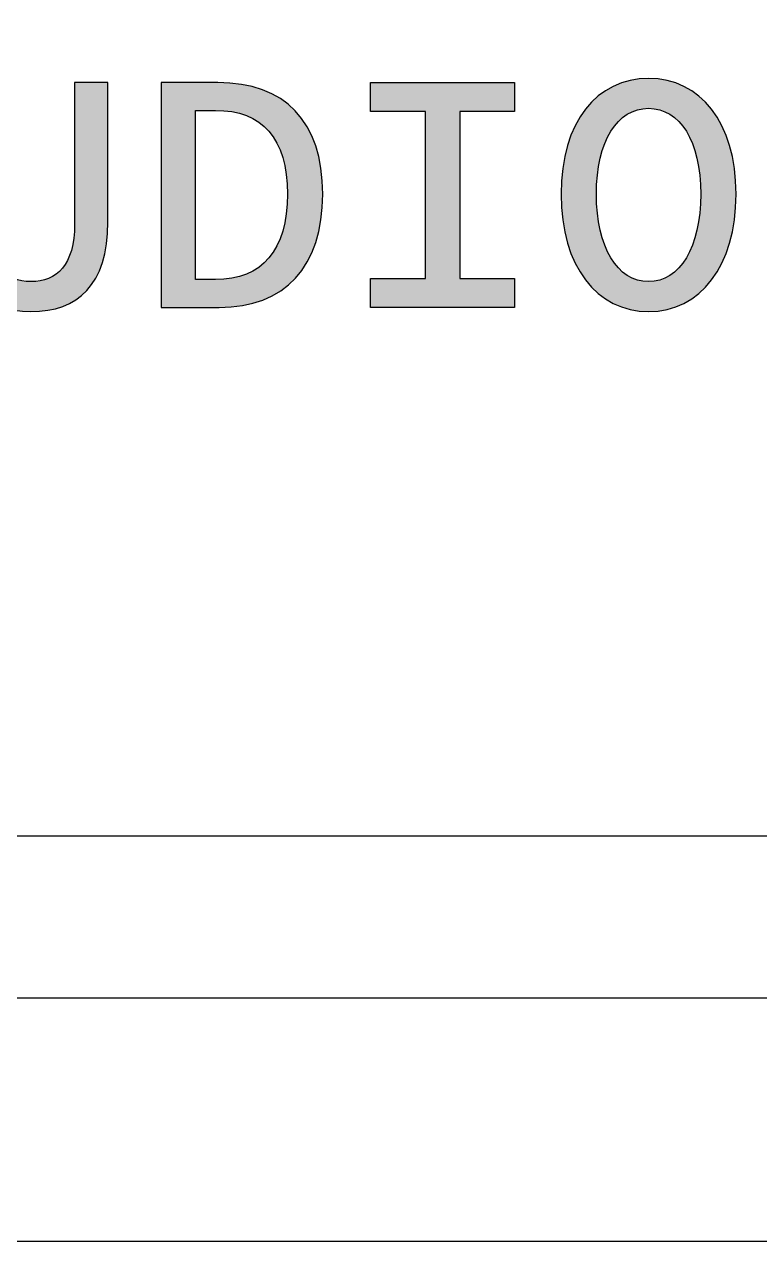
# Model space of a CAD drawing. Extents: x 2 to 177, y -204 to -3.
# Drawn here: x 33.95 to 43.02, y -127.82 to -112.82 of the extents above; entities that cross this region are included whole.
import ezdxf

# ---------------------------------------------------------------- set-up
doc = ezdxf.new("R2010")
doc.units = 0
doc.layers.add('LAYER_1', color=7, linetype='CONTINUOUS')

# ---------------------------------------------------------------- blocks, each defined once
blk = doc.blocks.new('BLOCK_3')
at = {"layer": 'LAYER_1', "color": 1}
blk.add_lwpolyline([(44.073, -124.815), (28.073, -124.815), (28.073, -122.815), (44.073, -122.815), (44.073, -124.815)], dxfattribs=at)
blk = doc.blocks.new('*U23')
at = {"layer": 'LAYER_1', "color": 7}
for points in [[(33.079, -115.25), (33.079, -113.533), (33.079, -115.264)], [(33.079, -115.264), (33.079, -113.533), (33.079, -113.533)], [(33.079, -115.264), (33.079, -113.533), (33.079, -115.286)], [(33.079, -115.286), (33.079, -113.533), (33.079, -113.533)], [(33.079, -115.286), (33.079, -113.533), (33.086, -115.413)], [(33.086, -115.413), (33.079, -113.533), (33.086, -113.533)], [(33.086, -115.413), (33.086, -113.533), (33.089, -115.457)], [(33.089, -115.457), (33.086, -113.533), (33.089, -113.533)], [(33.089, -115.457), (33.089, -113.533), (33.107, -115.58)], [(33.107, -115.58), (33.089, -113.533), (33.107, -113.533)], [(33.107, -115.58), (33.107, -113.533), (33.112, -115.612)], [(33.112, -115.612), (33.107, -113.533), (33.112, -113.533)], [(33.112, -115.612), (33.112, -113.533), (33.147, -115.751)], [(33.147, -115.751), (33.112, -113.533), (33.147, -113.533)], [(33.147, -115.751), (33.147, -113.533), (33.178, -115.83)], [(33.178, -115.83), (33.147, -113.533), (33.178, -113.533)], [(33.178, -115.83), (33.178, -113.533), (33.195, -115.875)], [(33.195, -115.875), (33.178, -113.533), (33.195, -113.533)], [(33.195, -115.875), (33.195, -113.533), (33.255, -115.983)], [(33.255, -115.983), (33.195, -113.533), (33.255, -113.533)], [(33.255, -115.983), (33.255, -113.533), (33.326, -116.077)], [(33.326, -116.077), (33.255, -113.533), (33.326, -113.533)], [(33.326, -116.077), (33.326, -113.533), (33.371, -116.121)], [(33.371, -116.121), (33.326, -113.533), (33.371, -113.533)], [(33.371, -116.121), (33.371, -113.533), (33.407, -116.157)], [(33.407, -116.157), (33.371, -113.533), (33.407, -113.533)], [(33.407, -116.157), (33.407, -113.533), (33.454, -116.19)], [(33.454, -116.19), (33.407, -113.533), (33.454, -113.533)], [(33.454, -116.19), (33.454, -113.533), (33.499, -116.222)], [(33.499, -116.222), (33.454, -113.533), (33.499, -113.533)], [(33.499, -116.222), (33.499, -113.533), (33.502, -116.224)], [(33.502, -116.224), (33.499, -113.533), (33.502, -113.533)], [(33.502, -116.224), (33.502, -113.533), (33.506, -116.226)], [(33.506, -116.226), (33.502, -113.533), (33.506, -113.534)], [(34.573, -116.218), (34.573, -113.533), (34.58, -116.213)], [(34.58, -116.213), (34.573, -113.533), (34.58, -113.533)], [(34.58, -116.213), (34.58, -113.533), (34.599, -116.2)], [(34.599, -116.2), (34.58, -113.533), (34.599, -113.533)], [(34.599, -116.2), (34.599, -113.533), (34.642, -116.171)], [(34.642, -116.171), (34.599, -113.533), (34.642, -113.533)], [(34.642, -116.171), (34.642, -113.533), (34.668, -116.147)], [(34.668, -116.147), (34.642, -113.533), (34.668, -113.533)], [(34.668, -116.147), (34.668, -113.533), (34.725, -116.094)], [(34.725, -116.094), (34.668, -113.533), (34.725, -113.533)], [(34.725, -116.094), (34.725, -113.533), (34.797, -116.003)], [(34.797, -116.003), (34.725, -113.533), (34.797, -113.533)], [(34.797, -116.003), (34.797, -113.533), (34.853, -115.906)], [(34.853, -115.906), (34.797, -113.533), (34.853, -113.533)], [(34.853, -115.906), (34.853, -113.533), (34.858, -115.898)], [(34.858, -115.898), (34.853, -113.533), (34.858, -113.533)], [(34.858, -115.898), (34.858, -113.533), (34.907, -115.777)], [(34.907, -115.777), (34.858, -113.533), (34.907, -113.533)], [(34.907, -115.777), (34.907, -113.533), (34.933, -115.685)], [(34.933, -115.685), (34.907, -113.533), (34.933, -113.533)], [(34.933, -115.685), (34.933, -113.533), (34.945, -115.641)], [(34.945, -115.641), (34.933, -113.533), (34.945, -113.533)], [(34.945, -115.641), (34.945, -113.533), (34.97, -115.49)], [(34.97, -115.49), (34.945, -113.533), (34.97, -113.533)], [(34.97, -115.49), (34.97, -113.533), (34.978, -115.371)], [(34.978, -115.371), (34.97, -113.533), (34.978, -113.533)], [(34.978, -115.371), (34.978, -113.533), (34.982, -115.322)], [(34.982, -115.322), (34.978, -113.533), (34.982, -113.533)], [(34.982, -115.322), (34.982, -113.533), (34.983, -115.277)], [(34.983, -115.277), (34.982, -113.533), (34.983, -113.534)], [(34.983, -115.277), (34.983, -113.534), (34.983, -115.255)], [(34.983, -115.255), (34.983, -113.534), (34.983, -113.534)], [(34.983, -115.255), (34.983, -113.534), (34.983, -115.25)], [(34.983, -115.25), (34.983, -113.534), (34.983, -113.534)], [(33.506, -116.226), (33.506, -115.275), (33.506, -116.226)], [(33.506, -116.226), (33.506, -115.275), (33.506, -115.279)], [(33.506, -116.226), (33.506, -115.279), (33.506, -116.226)], [(33.506, -116.226), (33.506, -115.279), (33.506, -115.293)], [(33.506, -116.226), (33.506, -115.293), (33.507, -116.227)], [(33.507, -116.227), (33.506, -115.293), (33.507, -115.322)], [(33.507, -116.227), (33.507, -115.322), (33.514, -116.23)], [(33.514, -116.23), (33.507, -115.322), (33.514, -115.431)], [(34.572, -116.218), (34.567, -115.411), (34.572, -115.299)], [(34.573, -116.218), (34.572, -115.299), (34.573, -115.276)], [(34.572, -116.218), (34.572, -115.299), (34.573, -116.218)], [(33.514, -116.23), (33.514, -115.431), (33.528, -116.237)], [(33.528, -116.237), (33.514, -115.431), (33.528, -115.53)], [(34.567, -116.222), (34.554, -115.511), (34.567, -115.411)], [(34.567, -116.222), (34.567, -115.411), (34.572, -116.218)], [(33.528, -116.237), (33.528, -115.53), (33.55, -116.249)], [(33.55, -116.249), (33.528, -115.53), (33.55, -115.618)], [(33.55, -116.249), (33.55, -115.618), (33.578, -116.263)], [(33.578, -116.263), (33.55, -115.618), (33.578, -115.695)], [(34.533, -116.242), (34.506, -115.681), (34.533, -115.601)], [(34.55, -116.234), (34.533, -115.601), (34.55, -115.528)], [(34.533, -116.242), (34.533, -115.601), (34.55, -116.234)], [(34.554, -116.231), (34.55, -115.528), (34.554, -115.511)], [(34.55, -116.234), (34.55, -115.528), (34.554, -116.231)], [(34.554, -116.231), (34.554, -115.511), (34.567, -116.222)], [(33.578, -116.263), (33.578, -115.695), (33.6, -116.274)], [(33.6, -116.274), (33.578, -115.695), (33.6, -115.738)], [(33.6, -116.274), (33.6, -115.738), (33.613, -116.279)], [(33.613, -116.279), (33.6, -115.738), (33.613, -115.763)], [(33.613, -116.279), (33.613, -115.763), (33.653, -116.293)], [(33.653, -116.293), (33.613, -115.763), (33.653, -115.821)], [(34.448, -116.283), (34.386, -115.861), (34.448, -115.782)], [(34.472, -116.271), (34.448, -115.782), (34.472, -115.75)], [(34.448, -116.283), (34.448, -115.782), (34.472, -116.271)], [(34.506, -116.255), (34.472, -115.75), (34.506, -115.681)], [(34.472, -116.271), (34.472, -115.75), (34.506, -116.255)], [(34.506, -116.255), (34.506, -115.681), (34.533, -116.242)], [(33.653, -116.293), (33.653, -115.821), (33.71, -116.313)], [(33.71, -116.313), (33.653, -115.821), (33.71, -115.873)], [(33.71, -116.313), (33.71, -115.873), (33.752, -116.322)], [(33.752, -116.322), (33.71, -115.873), (33.752, -115.91)], [(33.752, -116.322), (33.752, -115.91), (33.829, -116.339)], [(33.829, -116.339), (33.752, -115.91), (33.829, -115.946)], [(33.829, -116.339), (33.829, -115.946), (33.87, -116.343)], [(33.87, -116.343), (33.829, -115.946), (33.87, -115.964)], [(34.277, -116.331), (34.216, -115.955), (34.277, -115.936)], [(34.336, -116.319), (34.277, -115.936), (34.336, -115.895)], [(34.277, -116.331), (34.277, -115.936), (34.336, -116.319)], [(34.386, -116.303), (34.336, -115.895), (34.386, -115.861)], [(34.336, -116.319), (34.336, -115.895), (34.386, -116.303)], [(34.386, -116.303), (34.386, -115.861), (34.448, -116.283)], [(33.87, -116.343), (33.87, -115.964), (33.956, -116.352)], [(33.956, -116.352), (33.87, -115.964), (33.956, -115.978)], [(33.956, -116.352), (33.956, -115.978), (34.006, -116.353)], [(34.006, -116.353), (33.956, -115.978), (34.006, -115.986)], [(34.088, -116.353), (34.006, -115.986), (34.088, -115.981)], [(34.006, -116.353), (34.006, -115.986), (34.088, -116.353)], [(34.149, -116.348), (34.088, -115.981), (34.149, -115.977)], [(34.088, -116.353), (34.088, -115.981), (34.149, -116.348)], [(34.216, -116.343), (34.149, -115.977), (34.216, -115.955)], [(34.149, -116.348), (34.149, -115.977), (34.216, -116.343)], [(34.216, -116.343), (34.216, -115.955), (34.277, -116.331)]]:
    blk.add_solid(points, dxfattribs=at)
blk = doc.blocks.new('*U24')
at = {"layer": 'LAYER_1', "color": 7}
for points in [[(35.64, -116.299), (35.64, -113.533), (35.641, -116.304)], [(35.641, -116.304), (35.64, -113.533), (35.641, -113.533)], [(35.641, -116.304), (35.641, -113.533), (35.652, -116.304)], [(35.652, -116.304), (35.641, -113.533), (35.652, -113.533)], [(35.652, -116.304), (35.652, -113.533), (35.658, -116.304)], [(35.658, -116.304), (35.652, -113.533), (35.658, -113.533)], [(35.658, -116.304), (35.658, -113.533), (35.686, -116.304)], [(35.686, -116.304), (35.658, -113.533), (35.686, -113.533)], [(35.686, -116.304), (35.686, -113.533), (35.696, -116.304)], [(35.696, -116.304), (35.686, -113.533), (35.696, -113.533)], [(35.696, -116.304), (35.696, -113.533), (35.737, -116.304)], [(35.737, -116.304), (35.696, -113.533), (35.737, -113.533)], [(35.737, -116.304), (35.737, -113.533), (35.752, -116.304)], [(35.752, -116.304), (35.737, -113.533), (35.752, -113.533)], [(35.752, -116.304), (35.752, -113.533), (35.802, -116.304)], [(35.802, -116.304), (35.752, -113.533), (35.802, -113.533)], [(35.802, -116.304), (35.802, -113.533), (35.898, -116.304)], [(35.898, -116.304), (35.802, -113.533), (35.898, -113.533)], [(35.898, -116.304), (35.898, -113.533), (36.063, -116.304)], [(36.063, -116.304), (35.898, -113.533), (36.063, -113.533)], [(36.063, -113.876), (36.063, -113.533), (36.064, -113.875)], [(36.064, -113.875), (36.063, -113.533), (36.064, -113.533)], [(36.064, -113.875), (36.064, -113.533), (36.064, -113.875)], [(36.064, -113.875), (36.064, -113.533), (36.064, -113.533)], [(36.064, -113.875), (36.064, -113.533), (36.066, -113.875)], [(36.066, -113.875), (36.064, -113.533), (36.066, -113.533)], [(36.066, -113.875), (36.066, -113.533), (36.086, -113.875)], [(36.086, -113.875), (36.066, -113.533), (36.086, -113.533)], [(36.086, -113.875), (36.086, -113.533), (36.093, -113.875)], [(36.093, -113.875), (36.086, -113.533), (36.093, -113.533)], [(36.093, -113.875), (36.093, -113.533), (36.117, -113.875)], [(36.117, -113.875), (36.093, -113.533), (36.117, -113.533)], [(36.117, -113.875), (36.117, -113.533), (36.13, -113.875)], [(36.13, -113.875), (36.117, -113.533), (36.13, -113.533)], [(36.13, -113.875), (36.13, -113.533), (36.141, -113.875)], [(36.141, -113.875), (36.13, -113.533), (36.141, -113.533)], [(36.141, -113.875), (36.141, -113.533), (36.186, -113.875)], [(36.186, -113.875), (36.141, -113.533), (36.186, -113.533)], [(36.186, -113.875), (36.186, -113.533), (36.217, -113.875)], [(36.217, -113.875), (36.186, -113.533), (36.217, -113.533)], [(36.217, -113.875), (36.217, -113.533), (36.242, -113.875)], [(36.242, -113.875), (36.217, -113.533), (36.242, -113.533)], [(36.242, -113.875), (36.242, -113.533), (36.252, -113.875)], [(36.252, -113.875), (36.242, -113.533), (36.252, -113.533)], [(36.252, -113.875), (36.252, -113.533), (36.253, -113.875)], [(36.253, -113.875), (36.252, -113.533), (36.253, -113.533)], [(36.253, -113.875), (36.253, -113.533), (36.279, -113.875)], [(36.279, -113.875), (36.253, -113.533), (36.279, -113.533)], [(36.279, -113.875), (36.279, -113.533), (36.286, -113.875)], [(36.286, -113.875), (36.279, -113.533), (36.286, -113.533)], [(36.286, -113.875), (36.286, -113.533), (36.293, -113.875)], [(36.293, -113.875), (36.286, -113.533), (36.293, -113.533)], [(36.293, -113.875), (36.293, -113.533), (36.301, -113.875)], [(36.301, -113.875), (36.293, -113.533), (36.301, -113.533)], [(36.301, -113.875), (36.301, -113.533), (36.308, -113.875)], [(36.308, -113.875), (36.301, -113.533), (36.308, -113.533)], [(36.308, -113.875), (36.308, -113.533), (36.309, -113.875)], [(36.309, -113.875), (36.308, -113.533), (36.309, -113.533)], [(36.309, -113.875), (36.309, -113.533), (36.309, -113.875)], [(36.309, -113.875), (36.309, -113.533), (36.309, -113.533)], [(36.309, -113.875), (36.309, -113.533), (36.309, -113.875)], [(36.309, -113.875), (36.309, -113.533), (36.309, -113.533)], [(36.309, -113.875), (36.309, -113.533), (36.322, -113.875)], [(36.322, -113.875), (36.309, -113.533), (36.322, -113.533)], [(36.322, -113.875), (36.322, -113.533), (36.325, -113.875)], [(36.325, -113.875), (36.322, -113.533), (36.325, -113.533)], [(36.325, -113.875), (36.325, -113.533), (36.331, -113.876)], [(36.331, -113.876), (36.325, -113.533), (36.331, -113.533)], [(36.331, -113.876), (36.331, -113.533), (36.337, -113.876)], [(36.337, -113.876), (36.331, -113.533), (36.337, -113.533)], [(36.337, -113.876), (36.337, -113.533), (36.338, -113.876)], [(36.338, -113.876), (36.337, -113.533), (36.338, -113.533)], [(36.338, -113.876), (36.338, -113.533), (36.351, -113.876)], [(36.351, -113.876), (36.338, -113.533), (36.351, -113.533)], [(36.351, -113.876), (36.351, -113.533), (36.353, -113.876)], [(36.353, -113.876), (36.351, -113.533), (36.353, -113.533)], [(36.353, -113.876), (36.353, -113.533), (36.355, -113.876)], [(36.355, -113.876), (36.353, -113.533), (36.355, -113.533)], [(36.355, -113.876), (36.355, -113.533), (36.36, -113.877)], [(36.36, -113.877), (36.355, -113.533), (36.36, -113.533)], [(36.36, -113.877), (36.36, -113.533), (36.377, -113.877)], [(36.377, -113.877), (36.36, -113.533), (36.377, -113.533)], [(36.377, -113.877), (36.377, -113.533), (36.383, -113.877)], [(36.383, -113.877), (36.377, -113.533), (36.383, -113.533)], [(36.383, -113.877), (36.383, -113.533), (36.388, -113.878)], [(36.388, -113.878), (36.383, -113.533), (36.388, -113.534)], [(36.388, -113.878), (36.388, -113.534), (36.43, -113.882)], [(36.43, -113.882), (36.388, -113.534), (36.43, -113.536)], [(36.43, -113.882), (36.43, -113.536), (36.44, -113.883)], [(36.44, -113.883), (36.43, -113.536), (36.44, -113.537)], [(36.44, -113.883), (36.44, -113.537), (36.513, -113.891)], [(36.513, -113.891), (36.44, -113.537), (36.513, -113.542)], [(36.513, -113.891), (36.513, -113.542), (36.56, -113.902)], [(36.56, -113.902), (36.513, -113.542), (36.56, -113.545)], [(36.56, -113.902), (36.56, -113.545), (36.561, -113.902)], [(36.561, -113.902), (36.56, -113.545), (36.561, -113.545)], [(36.561, -113.902), (36.561, -113.545), (36.608, -113.913)], [(36.608, -113.913), (36.561, -113.545), (36.608, -113.553)], [(36.608, -113.913), (36.608, -113.553), (36.628, -113.918)], [(36.628, -113.918), (36.608, -113.553), (36.628, -113.557)], [(36.628, -113.918), (36.628, -113.557), (36.671, -113.934)], [(36.671, -113.934), (36.628, -113.557), (36.671, -113.564)], [(36.671, -113.934), (36.671, -113.564), (36.732, -113.956)], [(36.732, -113.956), (36.671, -113.564), (36.732, -113.574)], [(36.732, -113.956), (36.732, -113.574), (36.733, -113.957)], [(36.733, -113.957), (36.732, -113.574), (36.733, -113.575)], [(36.733, -113.957), (36.733, -113.575), (36.772, -113.978)], [(36.772, -113.978), (36.733, -113.575), (36.772, -113.586)], [(36.772, -113.978), (36.772, -113.586), (36.773, -113.979)], [(36.773, -113.979), (36.772, -113.586), (36.773, -113.587)], [(36.773, -113.979), (36.773, -113.587), (36.827, -114.008)], [(36.827, -114.008), (36.773, -113.587), (36.827, -113.602)], [(36.827, -114.008), (36.827, -113.602), (36.862, -114.035)], [(36.862, -114.035), (36.827, -113.602), (36.862, -113.613)], [(36.862, -114.035), (36.862, -113.613), (36.889, -114.055)], [(36.889, -114.055), (36.862, -113.613), (36.889, -113.621)], [(36.889, -114.055), (36.889, -113.621), (36.911, -114.072)], [(36.911, -114.072), (36.889, -113.621), (36.911, -113.63)], [(36.911, -114.072), (36.911, -113.63), (36.925, -114.087)], [(36.925, -114.087), (36.911, -113.63), (36.925, -113.637)], [(36.925, -114.087), (36.925, -113.637), (36.941, -114.104)], [(36.941, -114.104), (36.925, -113.637), (36.941, -113.644)], [(36.941, -114.104), (36.941, -113.644), (36.984, -114.149)], [(36.984, -114.149), (36.941, -113.644), (36.984, -113.663)], [(36.984, -114.149), (36.984, -113.663), (37.011, -114.187)], [(37.011, -114.187), (36.984, -113.663), (37.011, -113.675)], [(37.011, -114.187), (37.011, -113.675), (37.032, -114.217)], [(37.032, -114.217), (37.011, -113.675), (37.032, -113.684)], [(37.032, -114.217), (37.032, -113.684), (37.047, -114.239)], [(37.047, -114.239), (37.032, -113.684), (37.047, -113.693)], [(37.047, -114.239), (37.047, -113.693), (37.063, -114.271)], [(37.063, -114.271), (37.047, -113.693), (37.063, -113.704)], [(37.063, -114.271), (37.063, -113.704), (37.069, -114.282)], [(37.069, -114.282), (37.063, -113.704), (37.069, -113.707)], [(37.069, -114.282), (37.069, -113.707), (37.099, -114.341)], [(37.099, -114.341), (37.069, -113.707), (37.099, -113.726)], [(37.099, -114.341), (37.099, -113.726), (37.117, -114.39)], [(37.117, -114.39), (37.099, -113.726), (37.117, -113.737)], [(37.117, -114.39), (37.117, -113.737), (37.14, -114.455)], [(37.14, -114.455), (37.117, -113.737), (37.14, -113.751)], [(37.14, -114.455), (37.14, -113.751), (37.153, -114.512)], [(37.153, -114.512), (37.14, -113.751), (37.153, -113.76)], [(37.153, -114.512), (37.153, -113.76), (37.16, -114.541)], [(37.16, -114.541), (37.153, -113.76), (37.16, -113.764)], [(37.16, -114.541), (37.16, -113.764), (37.17, -114.583)], [(37.17, -114.583), (37.16, -113.764), (37.17, -113.772)], [(37.17, -114.583), (37.17, -113.772), (37.179, -114.648)], [(37.179, -114.648), (37.17, -113.772), (37.179, -113.78)], [(37.179, -114.648), (37.179, -113.78), (37.187, -114.71)], [(37.187, -114.71), (37.179, -113.78), (37.187, -113.787)], [(37.187, -114.71), (37.187, -113.787), (37.189, -114.723)], [(37.189, -114.723), (37.187, -113.787), (37.189, -113.789)], [(37.189, -114.723), (37.189, -113.789), (37.194, -114.81)], [(37.194, -114.81), (37.189, -113.789), (37.194, -113.792)], [(37.194, -114.81), (37.194, -113.792), (37.197, -114.875)], [(37.197, -114.875), (37.194, -113.792), (37.197, -113.795)], [(37.197, -116.036), (37.197, -113.795), (37.274, -115.964)], [(37.274, -115.964), (37.197, -113.795), (37.274, -113.861)], [(37.274, -115.964), (37.274, -113.861), (37.297, -115.942)], [(37.297, -115.942), (37.274, -113.861), (37.297, -113.887)], [(37.297, -115.942), (37.297, -113.887), (37.373, -115.847)], [(37.373, -115.847), (37.297, -113.887), (37.373, -113.974)], [(37.373, -115.847), (37.373, -113.974), (37.392, -115.823)], [(37.392, -115.823), (37.373, -113.974), (37.392, -114.004)], [(37.392, -115.823), (37.392, -114.004), (37.456, -115.714)], [(37.456, -115.714), (37.392, -114.004), (37.456, -114.104)], [(37.456, -115.714), (37.456, -114.104), (37.472, -115.687)], [(37.472, -115.687), (37.456, -114.104), (37.472, -114.137)], [(37.472, -115.687), (37.472, -114.137), (37.524, -115.564)], [(37.524, -115.564), (37.472, -114.137), (37.524, -114.25)], [(37.524, -115.564), (37.524, -114.25), (37.536, -115.536)], [(37.536, -115.536), (37.524, -114.25), (37.536, -114.287)], [(37.536, -115.536), (37.536, -114.287), (37.576, -115.399)], [(37.576, -115.399), (37.536, -114.287), (37.576, -114.412)], [(37.576, -115.399), (37.576, -114.412), (37.584, -115.369)], [(37.584, -115.369), (37.576, -114.412), (37.584, -114.454)], [(37.584, -115.369), (37.584, -114.454), (37.611, -115.216)], [(37.611, -115.216), (37.584, -114.454), (37.611, -114.59)], [(37.611, -115.216), (37.611, -114.59), (37.616, -115.187)], [(37.616, -115.187), (37.611, -114.59), (37.616, -114.643)], [(37.616, -115.187), (37.616, -114.643), (37.63, -115.012)], [(37.63, -115.012), (37.616, -114.643), (37.63, -114.784)], [(37.197, -116.036), (37.194, -115.033), (37.197, -114.875)], [(37.63, -115.012), (37.63, -114.784), (37.632, -114.99)], [(37.194, -116.039), (37.189, -115.078), (37.194, -115.033)], [(37.194, -116.039), (37.194, -115.033), (37.197, -116.036)], [(37.179, -116.051), (37.17, -115.226), (37.179, -115.179)], [(37.187, -116.045), (37.179, -115.179), (37.187, -115.095)], [(37.179, -116.051), (37.179, -115.179), (37.187, -116.045)], [(37.189, -116.043), (37.187, -115.095), (37.189, -115.078)], [(37.187, -116.045), (37.187, -115.095), (37.189, -116.043)], [(37.189, -116.043), (37.189, -115.078), (37.194, -116.039)], [(37.153, -116.068), (37.14, -115.357), (37.153, -115.313)], [(37.16, -116.064), (37.153, -115.313), (37.16, -115.277)], [(37.153, -116.068), (37.153, -115.313), (37.16, -116.064)], [(37.17, -116.057), (37.16, -115.277), (37.17, -115.226)], [(37.16, -116.064), (37.16, -115.277), (37.17, -116.057)], [(37.17, -116.057), (37.17, -115.226), (37.179, -116.051)], [(37.099, -116.106), (37.069, -115.544), (37.099, -115.475)], [(37.117, -116.094), (37.099, -115.475), (37.117, -115.435)], [(37.099, -116.106), (37.099, -115.475), (37.117, -116.094)], [(37.14, -116.078), (37.117, -115.435), (37.14, -115.357)], [(37.117, -116.094), (37.117, -115.435), (37.14, -116.078)], [(37.14, -116.078), (37.14, -115.357), (37.153, -116.068)], [(37.011, -116.157), (36.984, -115.673), (37.011, -115.641)], [(37.032, -116.147), (37.011, -115.641), (37.032, -115.606)], [(37.011, -116.157), (37.011, -115.641), (37.032, -116.147)], [(37.047, -116.139), (37.032, -115.606), (37.047, -115.581)], [(37.032, -116.147), (37.032, -115.606), (37.047, -116.139)], [(37.063, -116.131), (37.047, -115.581), (37.063, -115.553)], [(37.047, -116.139), (37.047, -115.581), (37.063, -116.131)], [(37.069, -116.127), (37.063, -115.553), (37.069, -115.544)], [(37.063, -116.131), (37.063, -115.553), (37.069, -116.127)], [(37.069, -116.127), (37.069, -115.544), (37.099, -116.106)], [(36.862, -116.222), (36.827, -115.819), (36.862, -115.797)], [(36.889, -116.212), (36.862, -115.797), (36.889, -115.773)], [(36.862, -116.222), (36.862, -115.797), (36.889, -116.212)], [(36.911, -116.205), (36.889, -115.773), (36.911, -115.753)], [(36.889, -116.212), (36.889, -115.773), (36.911, -116.205)], [(36.925, -116.2), (36.911, -115.753), (36.925, -115.74)], [(36.911, -116.205), (36.911, -115.753), (36.925, -116.2)], [(36.941, -116.192), (36.925, -115.74), (36.941, -115.725)], [(36.925, -116.2), (36.925, -115.74), (36.941, -116.192)], [(36.984, -116.17), (36.941, -115.725), (36.984, -115.673)], [(36.941, -116.192), (36.941, -115.725), (36.984, -116.17)], [(36.984, -116.17), (36.984, -115.673), (37.011, -116.157)], [(36.513, -116.295), (36.44, -115.954), (36.513, -115.942)], [(36.56, -116.29), (36.513, -115.942), (36.56, -115.934)], [(36.513, -116.295), (36.513, -115.942), (36.56, -116.29)], [(36.56, -116.29), (36.56, -115.934), (36.561, -116.29)], [(36.561, -116.29), (36.56, -115.934), (36.561, -115.934)], [(36.608, -116.286), (36.561, -115.934), (36.608, -115.92)], [(36.561, -116.29), (36.561, -115.934), (36.608, -116.286)], [(36.628, -116.282), (36.608, -115.92), (36.628, -115.914)], [(36.608, -116.286), (36.608, -115.92), (36.628, -116.282)], [(36.671, -116.273), (36.628, -115.914), (36.671, -115.902)], [(36.628, -116.282), (36.628, -115.914), (36.671, -116.273)], [(36.732, -116.26), (36.671, -115.902), (36.732, -115.874)], [(36.671, -116.273), (36.671, -115.902), (36.732, -116.26)], [(36.733, -116.26), (36.732, -115.874), (36.733, -115.873)], [(36.732, -116.26), (36.732, -115.874), (36.733, -116.26)], [(36.772, -116.252), (36.733, -115.873), (36.772, -115.856)], [(36.733, -116.26), (36.733, -115.873), (36.772, -116.252)], [(36.773, -116.252), (36.772, -115.856), (36.773, -115.855)], [(36.772, -116.252), (36.772, -115.856), (36.773, -116.252)], [(36.827, -116.233), (36.773, -115.855), (36.827, -115.819)], [(36.773, -116.252), (36.773, -115.855), (36.827, -116.233)], [(36.827, -116.233), (36.827, -115.819), (36.862, -116.222)], [(36.063, -116.304), (36.063, -115.959), (36.064, -116.304)], [(36.064, -116.304), (36.063, -115.959), (36.064, -115.96)], [(36.064, -116.304), (36.064, -115.96), (36.064, -116.304)], [(36.064, -116.304), (36.064, -115.96), (36.064, -115.96)], [(36.064, -116.304), (36.064, -115.96), (36.066, -116.304)], [(36.066, -116.304), (36.064, -115.96), (36.066, -115.961)], [(36.066, -116.304), (36.066, -115.961), (36.086, -116.304)], [(36.086, -116.304), (36.066, -115.961), (36.086, -115.961)], [(36.086, -116.304), (36.086, -115.961), (36.093, -116.304)], [(36.093, -116.304), (36.086, -115.961), (36.093, -115.961)], [(36.093, -116.304), (36.093, -115.961), (36.117, -116.304)], [(36.117, -116.304), (36.093, -115.961), (36.117, -115.961)], [(36.117, -116.304), (36.117, -115.961), (36.13, -116.304)], [(36.13, -116.304), (36.117, -115.961), (36.13, -115.961)], [(36.13, -116.304), (36.13, -115.961), (36.141, -116.304)], [(36.141, -116.304), (36.13, -115.961), (36.141, -115.961)], [(36.141, -116.304), (36.141, -115.961), (36.186, -116.304)], [(36.186, -116.304), (36.141, -115.961), (36.186, -115.961)], [(36.186, -116.304), (36.186, -115.961), (36.217, -116.304)], [(36.217, -116.304), (36.186, -115.961), (36.217, -115.961)], [(36.217, -116.304), (36.217, -115.961), (36.242, -116.304)], [(36.242, -116.304), (36.217, -115.961), (36.242, -115.961)], [(36.242, -116.304), (36.242, -115.961), (36.252, -116.304)], [(36.252, -116.304), (36.242, -115.961), (36.252, -115.961)], [(36.252, -116.304), (36.252, -115.961), (36.253, -116.304)], [(36.253, -116.304), (36.252, -115.961), (36.253, -115.961)], [(36.253, -116.304), (36.253, -115.961), (36.279, -116.304)], [(36.279, -116.304), (36.253, -115.961), (36.279, -115.961)], [(36.279, -116.304), (36.279, -115.961), (36.286, -116.304)], [(36.286, -116.304), (36.279, -115.961), (36.286, -115.961)], [(36.286, -116.304), (36.286, -115.961), (36.293, -116.304)], [(36.293, -116.304), (36.286, -115.961), (36.293, -115.961)], [(36.293, -116.304), (36.293, -115.961), (36.301, -116.304)], [(36.301, -116.304), (36.293, -115.961), (36.301, -115.961)], [(36.301, -116.304), (36.301, -115.961), (36.308, -116.304)], [(36.308, -116.304), (36.301, -115.961), (36.308, -115.961)], [(36.308, -116.304), (36.308, -115.961), (36.309, -116.304)], [(36.309, -116.304), (36.308, -115.961), (36.309, -115.961)], [(36.322, -116.304), (36.309, -115.961), (36.322, -115.96)], [(36.309, -116.304), (36.309, -115.961), (36.309, -116.304)], [(36.309, -116.304), (36.309, -115.961), (36.309, -115.961)], [(36.309, -116.304), (36.309, -115.961), (36.309, -116.304)], [(36.309, -116.304), (36.309, -115.961), (36.309, -115.961)], [(36.309, -116.304), (36.309, -115.961), (36.322, -116.304)], [(36.322, -116.304), (36.322, -115.96), (36.325, -116.304)], [(36.325, -116.304), (36.322, -115.96), (36.325, -115.96)], [(36.325, -116.304), (36.325, -115.96), (36.331, -116.304)], [(36.331, -116.304), (36.325, -115.96), (36.331, -115.96)], [(36.331, -116.304), (36.331, -115.96), (36.337, -116.304)], [(36.337, -116.304), (36.331, -115.96), (36.337, -115.96)], [(36.338, -116.304), (36.337, -115.96), (36.338, -115.959)], [(36.337, -116.304), (36.337, -115.96), (36.338, -116.304)], [(36.338, -116.304), (36.338, -115.959), (36.351, -116.304)], [(36.351, -116.304), (36.338, -115.959), (36.351, -115.959)], [(36.351, -116.304), (36.351, -115.959), (36.353, -116.304)], [(36.353, -116.304), (36.351, -115.959), (36.353, -115.959)], [(36.353, -116.304), (36.353, -115.959), (36.355, -116.304)], [(36.355, -116.304), (36.353, -115.959), (36.355, -115.959)], [(36.36, -116.304), (36.355, -115.959), (36.36, -115.958)], [(36.355, -116.304), (36.355, -115.959), (36.36, -116.304)], [(36.36, -116.304), (36.36, -115.958), (36.377, -116.304)], [(36.377, -116.304), (36.36, -115.958), (36.377, -115.958)], [(36.383, -116.304), (36.377, -115.958), (36.383, -115.957)], [(36.377, -116.304), (36.377, -115.958), (36.383, -116.304)], [(36.383, -116.304), (36.383, -115.957), (36.388, -116.303)], [(36.388, -116.303), (36.383, -115.957), (36.388, -115.957)], [(36.43, -116.302), (36.388, -115.957), (36.43, -115.955)], [(36.388, -116.303), (36.388, -115.957), (36.43, -116.302)], [(36.44, -116.301), (36.43, -115.955), (36.44, -115.954)], [(36.43, -116.302), (36.43, -115.955), (36.44, -116.301)], [(36.44, -116.301), (36.44, -115.954), (36.513, -116.295)]]:
    blk.add_solid(points, dxfattribs=at)
blk = doc.blocks.new('*U25')
at = {"layer": 'LAYER_1', "color": 7}
for points in [[(38.222, -113.888), (38.222, -113.533), (38.899, -113.888)], [(38.899, -113.888), (38.222, -113.533), (38.899, -113.533)], [(38.899, -116.304), (38.899, -113.533), (39.322, -116.304)], [(39.322, -116.304), (38.899, -113.533), (39.322, -113.533)], [(39.322, -113.888), (39.322, -113.533), (39.999, -113.888)], [(39.999, -113.888), (39.322, -113.533), (39.999, -113.533)], [(38.222, -116.304), (38.222, -115.948), (38.899, -116.304)], [(38.899, -116.304), (38.222, -115.948), (38.899, -115.948)], [(39.322, -116.304), (39.322, -115.948), (39.999, -116.304)], [(39.999, -116.304), (39.322, -115.948), (39.999, -115.948)]]:
    blk.add_solid(points, dxfattribs=at)
blk = doc.blocks.new('*U26')
at = {"layer": 'LAYER_1', "color": 7}
for points in [[(41.316, -113.977), (41.278, -113.552), (41.316, -113.537)], [(41.331, -113.963), (41.316, -113.537), (41.331, -113.532)], [(41.316, -113.977), (41.316, -113.537), (41.331, -113.963)], [(41.388, -113.923), (41.331, -113.532), (41.388, -113.516)], [(41.331, -113.963), (41.331, -113.532), (41.388, -113.923)], [(41.422, -113.905), (41.388, -113.516), (41.422, -113.506)], [(41.388, -113.923), (41.388, -113.516), (41.422, -113.905)], [(41.449, -113.891), (41.422, -113.506), (41.449, -113.502)], [(41.422, -113.905), (41.422, -113.506), (41.449, -113.891)], [(41.513, -113.868), (41.449, -113.502), (41.513, -113.491)], [(41.449, -113.891), (41.449, -113.502), (41.513, -113.868)], [(41.534, -113.864), (41.513, -113.491), (41.534, -113.488)], [(41.513, -113.868), (41.513, -113.491), (41.534, -113.864)], [(41.58, -113.854), (41.534, -113.488), (41.58, -113.485)], [(41.534, -113.864), (41.534, -113.488), (41.58, -113.854)], [(41.651, -113.85), (41.58, -113.485), (41.651, -113.482)], [(41.58, -113.854), (41.58, -113.485), (41.651, -113.85)], [(41.651, -113.85), (41.651, -113.482), (41.722, -113.854)], [(41.722, -113.854), (41.651, -113.482), (41.722, -113.485)], [(41.722, -113.854), (41.722, -113.485), (41.768, -113.864)], [(41.768, -113.864), (41.722, -113.485), (41.768, -113.488)], [(41.768, -113.864), (41.768, -113.488), (41.789, -113.868)], [(41.789, -113.868), (41.768, -113.488), (41.789, -113.491)], [(41.789, -113.868), (41.789, -113.491), (41.853, -113.891)], [(41.853, -113.891), (41.789, -113.491), (41.853, -113.502)], [(41.853, -113.891), (41.853, -113.502), (41.88, -113.905)], [(41.88, -113.905), (41.853, -113.502), (41.88, -113.506)], [(41.88, -113.905), (41.88, -113.506), (41.914, -113.923)], [(41.914, -113.923), (41.88, -113.506), (41.914, -113.516)], [(41.914, -113.923), (41.914, -113.516), (41.971, -113.963)], [(41.971, -113.963), (41.914, -113.516), (41.971, -113.533)], [(41.971, -113.963), (41.971, -113.533), (41.986, -113.977)], [(41.986, -113.977), (41.971, -113.533), (41.986, -113.537)], [(41.986, -113.977), (41.986, -113.537), (42.024, -114.012)], [(42.024, -114.012), (41.986, -113.537), (42.024, -113.553)], [(41.031, -114.592), (41.02, -113.707), (41.031, -113.697)], [(41.034, -114.566), (41.031, -113.697), (41.034, -113.695)], [(41.031, -114.592), (41.031, -113.697), (41.034, -114.566)], [(41.054, -114.466), (41.034, -113.695), (41.054, -113.68)], [(41.034, -114.566), (41.034, -113.695), (41.054, -114.466)], [(41.079, -114.372), (41.054, -113.68), (41.079, -113.662)], [(41.054, -114.466), (41.054, -113.68), (41.079, -114.372)], [(41.11, -114.285), (41.079, -113.662), (41.11, -113.64)], [(41.079, -114.372), (41.079, -113.662), (41.11, -114.285)], [(41.119, -114.263), (41.11, -113.64), (41.119, -113.632)], [(41.11, -114.285), (41.11, -113.64), (41.119, -114.263)], [(41.145, -114.205), (41.119, -113.632), (41.145, -113.618)], [(41.119, -114.263), (41.119, -113.632), (41.145, -114.205)], [(41.185, -114.133), (41.145, -113.618), (41.185, -113.595)], [(41.145, -114.205), (41.145, -113.618), (41.185, -114.133)], [(41.215, -114.09), (41.185, -113.595), (41.215, -113.579)], [(41.185, -114.133), (41.185, -113.595), (41.215, -114.09)], [(41.23, -114.068), (41.215, -113.579), (41.23, -113.573)], [(41.215, -114.09), (41.215, -113.579), (41.23, -114.068)], [(41.278, -114.012), (41.23, -113.573), (41.278, -113.552)], [(41.23, -114.068), (41.23, -113.573), (41.278, -114.012)], [(41.278, -114.012), (41.278, -113.552), (41.316, -113.977)], [(42.024, -114.012), (42.024, -113.553), (42.072, -114.068)], [(42.072, -114.068), (42.024, -113.553), (42.072, -113.573)], [(42.072, -114.068), (42.072, -113.573), (42.087, -114.09)], [(42.087, -114.09), (42.072, -113.573), (42.087, -113.579)], [(42.087, -114.09), (42.087, -113.579), (42.117, -114.133)], [(42.117, -114.133), (42.087, -113.579), (42.117, -113.596)], [(42.117, -114.133), (42.117, -113.596), (42.157, -114.205)], [(42.157, -114.205), (42.117, -113.596), (42.157, -113.619)], [(42.157, -114.205), (42.157, -113.619), (42.182, -114.263)], [(42.182, -114.263), (42.157, -113.619), (42.182, -113.633)], [(42.182, -114.263), (42.182, -113.633), (42.192, -114.285)], [(42.192, -114.285), (42.182, -113.633), (42.192, -113.64)], [(42.192, -114.285), (42.192, -113.64), (42.222, -114.372)], [(42.222, -114.372), (42.192, -113.64), (42.222, -113.663)], [(42.222, -114.372), (42.222, -113.663), (42.248, -114.466)], [(42.248, -114.466), (42.222, -113.663), (42.248, -113.681)], [(42.248, -114.466), (42.248, -113.681), (42.268, -114.566)], [(42.268, -114.566), (42.248, -113.681), (42.268, -113.696)], [(42.268, -114.566), (42.268, -113.696), (42.271, -114.593)], [(42.271, -114.593), (42.268, -113.696), (42.271, -113.698)], [(42.271, -114.593), (42.271, -113.698), (42.282, -114.674)], [(42.282, -114.674), (42.271, -113.698), (42.282, -113.709)], [(40.949, -116.054), (40.873, -113.86), (40.949, -113.773)], [(41.008, -116.11), (40.949, -113.773), (41.008, -113.718)], [(40.949, -116.054), (40.949, -113.773), (41.008, -116.11)], [(41.02, -114.674), (41.008, -113.718), (41.02, -113.707)], [(41.008, -114.907), (41.008, -113.718), (41.02, -114.674)], [(41.02, -114.674), (41.02, -113.707), (41.031, -114.592)], [(42.282, -114.674), (42.282, -113.709), (42.294, -114.907)], [(42.294, -114.907), (42.282, -113.709), (42.294, -113.72)], [(42.294, -116.11), (42.294, -113.72), (42.353, -116.054)], [(42.353, -116.054), (42.294, -113.72), (42.353, -113.775)], [(42.353, -116.054), (42.353, -113.775), (42.428, -115.966)], [(42.428, -115.966), (42.353, -113.775), (42.428, -113.861)], [(40.806, -115.867), (40.746, -114.064), (40.806, -113.957)], [(40.873, -115.966), (40.806, -113.957), (40.873, -113.86)], [(40.806, -115.867), (40.806, -113.957), (40.873, -115.966)], [(40.873, -115.966), (40.873, -113.86), (40.949, -116.054)], [(42.428, -115.966), (42.428, -113.861), (42.496, -115.867)], [(42.496, -115.867), (42.428, -113.861), (42.496, -113.959)], [(42.496, -115.867), (42.496, -113.959), (42.556, -115.758)], [(42.556, -115.758), (42.496, -113.959), (42.556, -114.066)], [(40.746, -115.758), (40.694, -114.181), (40.746, -114.064)], [(40.746, -115.758), (40.746, -114.064), (40.806, -115.867)], [(42.556, -115.758), (42.556, -114.066), (42.607, -115.639)], [(42.607, -115.639), (42.556, -114.066), (42.607, -114.183)], [(40.694, -115.639), (40.651, -114.308), (40.694, -114.181)], [(40.694, -115.639), (40.694, -114.181), (40.746, -115.758)], [(42.607, -115.639), (42.607, -114.183), (42.651, -115.51)], [(42.651, -115.51), (42.607, -114.183), (42.651, -114.31)], [(40.617, -115.373), (40.592, -114.59), (40.617, -114.444)], [(40.651, -115.51), (40.617, -114.444), (40.651, -114.308)], [(40.617, -115.373), (40.617, -114.444), (40.651, -115.51)], [(40.651, -115.51), (40.651, -114.308), (40.694, -115.639)], [(42.651, -115.51), (42.651, -114.31), (42.685, -115.373)], [(42.685, -115.373), (42.651, -114.31), (42.685, -114.446)], [(42.685, -115.373), (42.685, -114.446), (42.71, -115.226)], [(42.71, -115.226), (42.685, -114.446), (42.71, -114.591)], [(40.592, -115.226), (40.577, -114.744), (40.592, -114.59)], [(40.592, -115.226), (40.592, -114.59), (40.617, -115.373)], [(42.71, -115.226), (42.71, -114.591), (42.725, -115.071)], [(42.725, -115.071), (42.71, -114.591), (42.725, -114.745)], [(40.577, -115.071), (40.572, -114.907), (40.577, -114.744)], [(40.577, -115.071), (40.577, -114.744), (40.592, -115.226)], [(42.725, -115.071), (42.725, -114.745), (42.73, -114.907)], [(41.008, -116.11), (41.008, -114.907), (41.02, -116.122)], [(41.02, -116.122), (41.008, -114.907), (41.02, -115.142)], [(42.294, -116.11), (42.282, -115.142), (42.294, -114.907)], [(41.02, -116.122), (41.02, -115.142), (41.031, -116.132)], [(41.031, -116.132), (41.02, -115.142), (41.031, -115.209)], [(42.282, -116.122), (42.271, -115.209), (42.282, -115.142)], [(42.282, -116.122), (42.282, -115.142), (42.294, -116.11)], [(41.031, -116.132), (41.031, -115.209), (41.034, -116.135)], [(41.034, -116.135), (41.031, -115.209), (41.034, -115.231)], [(41.034, -116.135), (41.034, -115.231), (41.054, -116.15)], [(41.054, -116.15), (41.034, -115.231), (41.054, -115.353)], [(42.268, -116.135), (42.248, -115.353), (42.268, -115.231)], [(42.271, -116.132), (42.268, -115.231), (42.271, -115.209)], [(42.268, -116.135), (42.268, -115.231), (42.271, -116.132)], [(42.271, -116.132), (42.271, -115.209), (42.282, -116.122)], [(41.054, -116.15), (41.054, -115.353), (41.079, -116.169)], [(41.079, -116.169), (41.054, -115.353), (41.079, -115.437)], [(41.079, -116.169), (41.079, -115.437), (41.11, -116.191)], [(41.11, -116.191), (41.079, -115.437), (41.11, -115.537)], [(42.222, -116.169), (42.192, -115.537), (42.222, -115.437)], [(42.248, -116.15), (42.222, -115.437), (42.248, -115.353)], [(42.222, -116.169), (42.222, -115.437), (42.248, -116.15)], [(42.248, -116.15), (42.248, -115.353), (42.268, -116.135)], [(41.11, -116.191), (41.11, -115.537), (41.119, -116.199)], [(41.119, -116.199), (41.11, -115.537), (41.119, -115.559)], [(41.119, -116.199), (41.119, -115.559), (41.145, -116.214)], [(41.145, -116.214), (41.119, -115.559), (41.145, -115.619)], [(41.145, -116.214), (41.145, -115.619), (41.185, -116.237)], [(41.185, -116.237), (41.145, -115.619), (41.185, -115.693)], [(42.157, -116.214), (42.117, -115.693), (42.157, -115.619)], [(42.182, -116.199), (42.157, -115.619), (42.182, -115.559)], [(42.157, -116.214), (42.157, -115.619), (42.182, -116.199)], [(42.192, -116.191), (42.182, -115.559), (42.192, -115.537)], [(42.182, -116.199), (42.182, -115.559), (42.192, -116.191)], [(42.192, -116.191), (42.192, -115.537), (42.222, -116.169)], [(41.185, -116.237), (41.185, -115.693), (41.215, -116.254)], [(41.215, -116.254), (41.185, -115.693), (41.215, -115.737)], [(41.215, -116.254), (41.215, -115.737), (41.23, -116.26)], [(41.23, -116.26), (41.215, -115.737), (41.23, -115.759)], [(41.23, -116.26), (41.23, -115.759), (41.278, -116.281)], [(41.278, -116.281), (41.23, -115.759), (41.278, -115.818)], [(42.072, -116.26), (42.024, -115.818), (42.072, -115.759)], [(42.087, -116.254), (42.072, -115.759), (42.087, -115.737)], [(42.072, -116.26), (42.072, -115.759), (42.087, -116.254)], [(42.117, -116.237), (42.087, -115.737), (42.117, -115.693)], [(42.087, -116.254), (42.087, -115.737), (42.117, -116.237)], [(42.117, -116.237), (42.117, -115.693), (42.157, -116.214)], [(41.278, -116.281), (41.278, -115.818), (41.316, -116.297)], [(41.316, -116.297), (41.278, -115.818), (41.316, -115.854)], [(41.316, -116.297), (41.316, -115.854), (41.331, -116.302)], [(41.331, -116.302), (41.316, -115.854), (41.331, -115.868)], [(41.331, -116.302), (41.331, -115.868), (41.388, -116.319)], [(41.388, -116.319), (41.331, -115.868), (41.388, -115.91)], [(41.388, -116.319), (41.388, -115.91), (41.422, -116.329)], [(41.422, -116.329), (41.388, -115.91), (41.422, -115.929)], [(41.422, -116.329), (41.422, -115.929), (41.449, -116.333)], [(41.449, -116.333), (41.422, -115.929), (41.449, -115.943)], [(41.449, -116.333), (41.449, -115.943), (41.513, -116.344)], [(41.513, -116.344), (41.449, -115.943), (41.513, -115.967)], [(41.853, -116.333), (41.789, -115.967), (41.853, -115.943)], [(41.88, -116.329), (41.853, -115.943), (41.88, -115.929)], [(41.853, -116.333), (41.853, -115.943), (41.88, -116.329)], [(41.914, -116.319), (41.88, -115.929), (41.914, -115.91)], [(41.88, -116.329), (41.88, -115.929), (41.914, -116.319)], [(41.971, -116.302), (41.914, -115.91), (41.971, -115.868)], [(41.914, -116.319), (41.914, -115.91), (41.971, -116.302)], [(41.986, -116.297), (41.971, -115.868), (41.986, -115.854)], [(41.971, -116.302), (41.971, -115.868), (41.986, -116.297)], [(42.024, -116.281), (41.986, -115.854), (42.024, -115.818)], [(41.986, -116.297), (41.986, -115.854), (42.024, -116.281)], [(42.024, -116.281), (42.024, -115.818), (42.072, -116.26)], [(41.513, -116.344), (41.513, -115.967), (41.534, -116.348)], [(41.534, -116.348), (41.513, -115.967), (41.534, -115.972)], [(41.534, -116.348), (41.534, -115.972), (41.58, -116.351)], [(41.58, -116.351), (41.534, -115.972), (41.58, -115.982)], [(41.58, -116.351), (41.58, -115.982), (41.651, -116.354)], [(41.651, -116.354), (41.58, -115.982), (41.651, -115.986)], [(41.722, -116.351), (41.651, -115.986), (41.722, -115.982)], [(41.651, -116.354), (41.651, -115.986), (41.722, -116.351)], [(41.768, -116.348), (41.722, -115.982), (41.768, -115.972)], [(41.722, -116.351), (41.722, -115.982), (41.768, -116.348)], [(41.789, -116.344), (41.768, -115.972), (41.789, -115.967)], [(41.768, -116.348), (41.768, -115.972), (41.789, -116.344)], [(41.789, -116.344), (41.789, -115.967), (41.853, -116.333)]]:
    blk.add_solid(points, dxfattribs=at)
blk = doc.blocks.new('BLOCK_5')
at = {"layer": 'LAYER_1'}
blk.add_lwpolyline([(38.222, -115.948), (38.899, -115.948), (38.899, -113.888), (38.222, -113.888), (38.222, -113.533), (39.999, -113.533), (39.999, -113.888), (39.322, -113.888), (39.322, -115.948), (39.999, -115.948), (39.999, -116.304), (38.222, -116.304), (38.222, -115.948)], dxfattribs=at)
for points, knots in [([(33.079, -113.533), (33.079, -113.533), (33.506, -113.533), (33.506, -113.533), (33.506, -113.533), (33.506, -115.276), (33.506, -115.276), (33.506, -115.783), (33.722, -115.986), (34.035, -115.986), (34.352, -115.986), (34.573, -115.783), (34.573, -115.276), (34.573, -115.276), (34.573, -113.533), (34.573, -113.533), (34.573, -113.533), (34.983, -113.533), (34.983, -113.533), (34.983, -113.533), (34.983, -115.25), (34.983, -115.25), (34.983, -116.029), (34.611, -116.354), (34.035, -116.354), (33.46, -116.354), (33.079, -116.029), (33.079, -115.25), (33.079, -115.25), (33.079, -113.533), (33.079, -113.533)], [0, 0, 0, 0, 1, 1, 1, 2, 2, 2, 3, 3, 3, 4, 4, 4, 5, 5, 5, 6, 6, 6, 7, 7, 7, 8, 8, 8, 9, 9, 9, 10, 10, 10, 10]), ([(35.64, -113.533), (35.64, -113.533), (36.338, -113.533), (36.338, -113.533), (37.163, -113.533), (37.633, -114.006), (37.633, -114.907), (37.633, -115.805), (37.163, -116.304), (36.355, -116.304), (36.355, -116.304), (35.64, -116.304), (35.64, -116.304), (35.64, -116.304), (35.64, -113.533), (35.64, -113.533)], [0, 0, 0, 0, 1, 1, 1, 2, 2, 2, 3, 3, 3, 4, 4, 4, 5, 5, 5, 5]), ([(40.572, -114.907), (40.572, -114.015), (41.016, -113.482), (41.651, -113.482), (42.286, -113.482), (42.73, -114.019), (42.73, -114.907), (42.73, -115.8), (42.286, -116.354), (41.651, -116.354), (41.016, -116.354), (40.572, -115.8), (40.572, -114.907)], [0, 0, 0, 0, 1, 1, 1, 2, 2, 2, 3, 3, 3, 4, 4, 4, 4]), ([(42.294, -114.907), (42.294, -114.252), (42.036, -113.85), (41.651, -113.85), (41.266, -113.85), (41.008, -114.252), (41.008, -114.907), (41.008, -115.563), (41.266, -115.986), (41.651, -115.986), (42.036, -115.986), (42.294, -115.563), (42.294, -114.907)], [0, 0, 0, 0, 1, 1, 1, 2, 2, 2, 3, 3, 3, 4, 4, 4, 4]), ([(36.309, -115.961), (36.888, -115.961), (37.197, -115.597), (37.197, -114.907), (37.197, -114.218), (36.888, -113.875), (36.309, -113.875), (36.309, -113.875), (36.063, -113.875), (36.063, -113.875), (36.063, -113.875), (36.063, -115.961), (36.063, -115.961), (36.063, -115.961), (36.309, -115.961), (36.309, -115.961)], [0, 0, 0, 0, 1, 1, 1, 2, 2, 2, 3, 3, 3, 4, 4, 4, 5, 5, 5, 5])]:
    blk.add_open_spline(points, degree=3, knots=knots, dxfattribs=at)
at = {"layer": 'LAYER_1', "color": 7}
for name in ['*U23', '*U24', '*U25', '*U26']:
    blk.add_blockref(name, (0, 0), dxfattribs=at)

msp = doc.modelspace()

# ---------------------------------------------------------------- linework, layer by layer
at = {"layer": 'LAYER_1', "color": 1}
msp.add_open_spline([(173.823, -67.815), (173.823, -67.815), (5.823, -67.815), (5.823, -67.815), (4.166, -67.815), (2.823, -69.158), (2.823, -70.815), (2.823, -70.815), (2.823, -124.815), (2.823, -124.815), (2.823, -126.472), (4.166, -127.815), (5.823, -127.815), (5.823, -127.815), (173.823, -127.815), (173.823, -127.815), (175.48, -127.815), (176.823, -126.472), (176.823, -124.815), (176.823, -124.815), (176.823, -70.815), (176.823, -70.815), (176.823, -69.158), (175.48, -67.815), (173.823, -67.815)], degree=3, knots=[0, 0, 0, 0, 1, 1, 1, 2, 2, 2, 3, 3, 3, 4, 4, 4, 5, 5, 5, 6, 6, 6, 7, 7, 7, 8, 8, 8, 8], dxfattribs=at)

# ---------------------------------------------------------------- block references
at = {"layer": 'LAYER_1'}
for name in ['BLOCK_5', 'BLOCK_3']:
    msp.add_blockref(name, (0, 0), dxfattribs=at)

doc.saveas('drawing.dxf')
